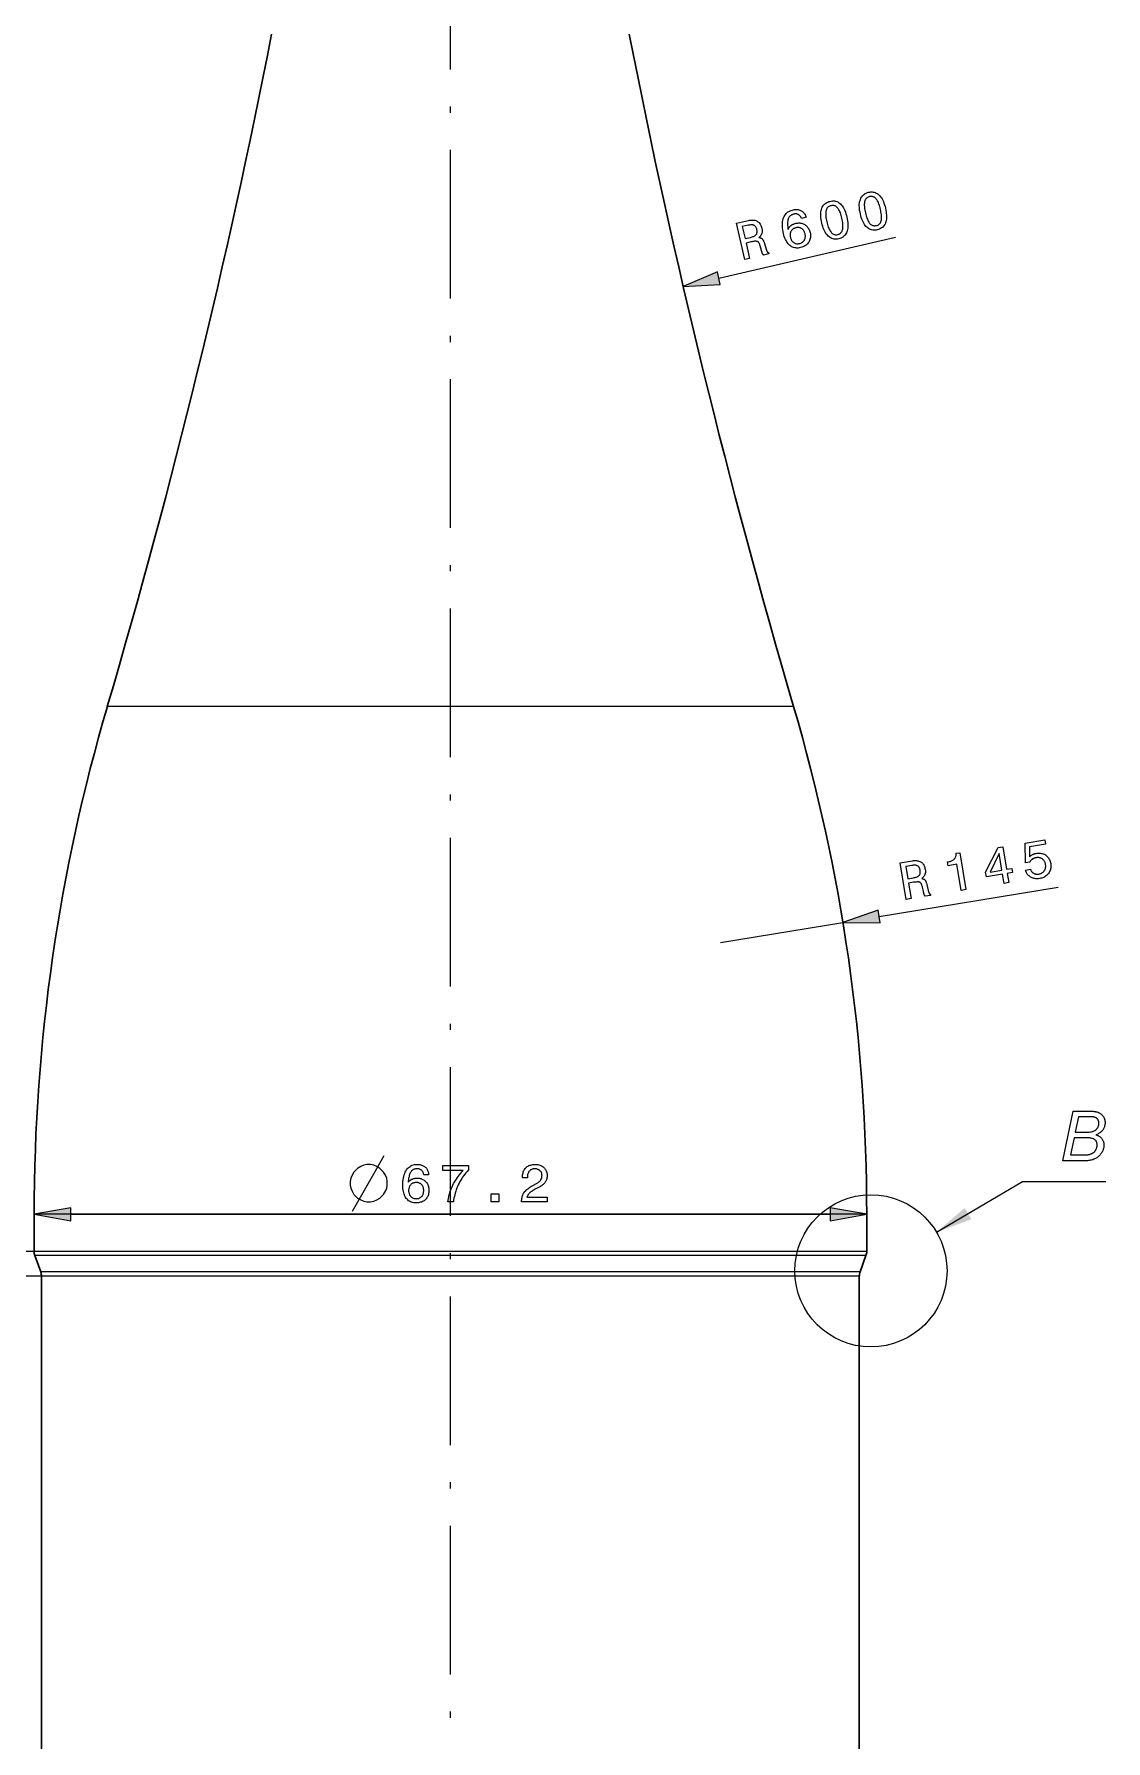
# Model space of a CAD drawing. Extents: x 0 to 297, y 0 to 420.
# Drawn here: x 67.8 to 154.3, y 210 to 347.7 of the extents above; entities that cross this region are included whole.
import ezdxf

# ---------------------------------------------------------------- set-up
doc = ezdxf.new("R2010")
doc.units = 0
doc.linetypes.add('DASHDOT', pattern=[18.5, 12, -3, 0.5, -3])

msp = doc.modelspace()

# ---------------------------------------------------------------- linework, layer by layer
at = {"color": 7, "linetype": 'DASHDOT', "lineweight": 13}
msp.add_line((101.37, 122.86), (101.37, 371.42), dxfattribs=at)
at = {"color": 7, "lineweight": 13, "ltscale": 0.366083}
for p, q in [((123.03, 328.01), (137.3, 331.32)), ((135.97, 276.51), (150.42, 278.89))]:
    msp.add_line(p, q, dxfattribs=at)
at = {"color": 7, "lineweight": 13}
for p, q in [((125.68, 293.45), (73.68, 293.45)), ((130.86, 252.49), (67.77, 252.49)), ((70.73, 252.49), (132.02, 252.49)), ((67.77, 249.49), (36.43, 249.49)), ((67.77, 249.49), (43.51, 249.49)), ((130.86, 249.49), (67.77, 249.49)), ((130.81, 249.15), (67.84, 249.15)), ((68.37, 247.49), (36.43, 247.49)), ((130.39, 247.83), (68.31, 247.83)), ((130.34, 247.49), (68.37, 247.49))]:
    msp.add_line(p, q, dxfattribs=at)
at = {"color": 7, "lineweight": 13, "ltscale": 0.084753}
msp.add_line((129.07, 293.45), (125.68, 293.45), dxfattribs=at)
at = {"color": 7, "lineweight": 13, "ltscale": 0.25}
msp.add_line((123.18, 274.41), (133.05, 276.03), dxfattribs=at)
at = {"color": 7, "lineweight": 30, "ltscale": 0.075}
for p, q in [((67.77, 249.49), (67.77, 252.49)), ((134.97, 249.49), (134.97, 252.49))]:
    msp.add_line(p, q, dxfattribs=at)
at = {"color": 7, "lineweight": 13, "ltscale": 0.102831}
for p, q in [((134.97, 252.49), (130.86, 252.49)), ((134.97, 249.49), (130.86, 249.49))]:
    msp.add_line(p, q, dxfattribs=at)
at = {"color": 7, "lineweight": 30, "ltscale": 0.035}
for p, q in [((68.31, 247.83), (67.84, 249.15)), ((134.44, 247.83), (134.91, 249.15))]:
    msp.add_line(p, q, dxfattribs=at)
at = {"color": 7, "lineweight": 13, "ltscale": 0.102646}
msp.add_line((134.91, 249.15), (130.81, 249.15), dxfattribs=at)
at = {"color": 7, "lineweight": 13, "ltscale": 0.418971}
msp.add_line((68.37, 247.49), (51.62, 247.49), dxfattribs=at)
at = {"color": 7, "lineweight": 30}
for p, q in [((68.37, 144.99), (68.37, 247.49)), ((134.37, 144.99), (134.37, 247.49))]:
    msp.add_line(p, q, dxfattribs=at)
at = {"color": 7, "lineweight": 13, "ltscale": 0.100994}
msp.add_line((134.37, 247.49), (130.34, 247.49), dxfattribs=at)
at = {"color": 7, "lineweight": 13, "ltscale": 0.10118}
msp.add_line((134.44, 247.83), (130.39, 247.83), dxfattribs=at)
at = {"color": 7, "lineweight": 13}
for points in [[(134.46, 333.19), (134.43, 333.33), (134.4, 333.47), (134.39, 333.6), (134.38, 333.73), (134.37, 333.85), (134.37, 333.97), (134.38, 334.08), (134.4, 334.18), (134.43, 334.28), (134.46, 334.37), (134.49, 334.46), (134.54, 334.54), (134.59, 334.61), (134.64, 334.68), (134.71, 334.74), (134.78, 334.79), (134.85, 334.84), (134.93, 334.88), (135.02, 334.91), (135.12, 334.94), (135.22, 334.96), (135.31, 334.97), (135.4, 334.97), (135.49, 334.96), (135.58, 334.94), (135.66, 334.92), (135.74, 334.88), (135.82, 334.84), (135.89, 334.79), (135.96, 334.73), (136.03, 334.66), (136.09, 334.58), (136.15, 334.5), (136.21, 334.4), (136.27, 334.3), (136.32, 334.19), (136.36, 334.07), (136.41, 333.94), (136.45, 333.8), (136.48, 333.66), (136.51, 333.51), (136.54, 333.37), (136.55, 333.24), (136.57, 333.11), (136.57, 332.99), (136.57, 332.87), (136.56, 332.76), (136.54, 332.66), (136.52, 332.56), (136.49, 332.47), (136.45, 332.38), (136.41, 332.31), (136.36, 332.23), (136.3, 332.17), (136.24, 332.11), (136.17, 332.06), (136.09, 332.01), (136.01, 331.97), (135.92, 331.94), (135.82, 331.91), (135.72, 331.89), (135.63, 331.88), (135.54, 331.88), (135.45, 331.89), (135.36, 331.91), (135.28, 331.93), (135.2, 331.97), (135.12, 332.01), (135.05, 332.06), (134.98, 332.12), (134.91, 332.19), (134.85, 332.27), (134.79, 332.35), (134.73, 332.45), (134.67, 332.55), (134.62, 332.66), (134.58, 332.78), (134.53, 332.91), (134.49, 333.04)], [(130.09, 332.92), (129.7, 332.83), (129.68, 332.87), (129.67, 332.91), (129.65, 332.95), (129.63, 332.98), (129.6, 333.02), (129.58, 333.05), (129.55, 333.07), (129.52, 333.1), (129.49, 333.12), (129.46, 333.14), (129.43, 333.15), (129.39, 333.17), (129.36, 333.18), (129.32, 333.19), (129.28, 333.19), (129.24, 333.19), (129.2, 333.19), (129.15, 333.19), (129.11, 333.18), (129.06, 333.17), (129, 333.15), (128.94, 333.13), (128.89, 333.11), (128.84, 333.08), (128.79, 333.04), (128.75, 333), (128.72, 332.96), (128.68, 332.91), (128.66, 332.85), (128.63, 332.8), (128.61, 332.73), (128.6, 332.66), (128.59, 332.59), (128.58, 332.52), (128.57, 332.43), (128.57, 332.35), (128.58, 332.26), (128.59, 332.16), (128.6, 332.06), (128.62, 331.95), (128.64, 331.99), (128.66, 332.02), (128.68, 332.06), (128.7, 332.09), (128.72, 332.12), (128.75, 332.15), (128.77, 332.18), (128.8, 332.21), (128.83, 332.24), (128.86, 332.26), (128.9, 332.29), (128.93, 332.31), (128.96, 332.33), (129, 332.35), (129.04, 332.37), (129.08, 332.38), (129.12, 332.4), (129.16, 332.41), (129.2, 332.43), (129.24, 332.44), (129.32, 332.45), (129.4, 332.46), (129.48, 332.47), (129.56, 332.47), (129.63, 332.46), (129.71, 332.44), (129.78, 332.42), (129.84, 332.4), (129.91, 332.37), (129.98, 332.33), (130.04, 332.28), (130.1, 332.24), (130.15, 332.18), (130.2, 332.13), (130.24, 332.06), (130.28, 332), (130.32, 331.93), (130.35, 331.85), (130.38, 331.77), (130.4, 331.69), (130.42, 331.6), (130.43, 331.52), (130.43, 331.43), (130.43, 331.35), (130.42, 331.28), (130.41, 331.2), (130.39, 331.13), (130.36, 331.05), (130.33, 330.98), (130.29, 330.91), (130.24, 330.85), (130.19, 330.79), (130.14, 330.73), (130.08, 330.68), (130.02, 330.64), (129.95, 330.6), (129.88, 330.56), (129.8, 330.53), (129.72, 330.5), (129.63, 330.48), (129.53, 330.46), (129.43, 330.44), (129.34, 330.44), (129.25, 330.45), (129.16, 330.46), (129.07, 330.48), (128.99, 330.51), (128.91, 330.55), (128.84, 330.59), (128.76, 330.65), (128.7, 330.71), (128.63, 330.78), (128.57, 330.86), (128.51, 330.94), (128.46, 331.04), (128.41, 331.14), (128.37, 331.24), (128.32, 331.36), (128.29, 331.48), (128.25, 331.61), (128.22, 331.76), (128.2, 331.91), (128.18, 332.06), (128.17, 332.19), (128.16, 332.32), (128.17, 332.45), (128.18, 332.57), (128.2, 332.68), (128.23, 332.79), (128.26, 332.89), (128.3, 332.99), (128.35, 333.08), (128.41, 333.16), (128.47, 333.23), (128.54, 333.3), (128.61, 333.35), (128.69, 333.4), (128.78, 333.45), (128.88, 333.48), (128.98, 333.51), (129.06, 333.53), (129.14, 333.54), (129.22, 333.55), (129.29, 333.55), (129.36, 333.55), (129.43, 333.54), (129.5, 333.52), (129.56, 333.5), (129.62, 333.48), (129.68, 333.45), (129.74, 333.42), (129.79, 333.38), (129.84, 333.34), (129.89, 333.29), (129.93, 333.24), (129.97, 333.19), (130, 333.12), (130.03, 333.06), (130.06, 332.99)], [(131.34, 332.46), (131.31, 332.61), (131.29, 332.75), (131.27, 332.88), (131.26, 333.01), (131.26, 333.13), (131.26, 333.25), (131.27, 333.36), (131.29, 333.46), (131.31, 333.56), (131.34, 333.65), (131.38, 333.74), (131.42, 333.82), (131.47, 333.89), (131.53, 333.96), (131.59, 334.02), (131.66, 334.07), (131.74, 334.12), (131.82, 334.15), (131.91, 334.19), (132, 334.21), (132.1, 334.23), (132.2, 334.24), (132.29, 334.24), (132.38, 334.24), (132.46, 334.22), (132.55, 334.19), (132.63, 334.16), (132.7, 334.12), (132.78, 334.07), (132.85, 334.01), (132.92, 333.94), (132.98, 333.86), (133.04, 333.77), (133.1, 333.68), (133.15, 333.57), (133.2, 333.46), (133.25, 333.34), (133.29, 333.21), (133.33, 333.08), (133.37, 332.93), (133.4, 332.79), (133.42, 332.65), (133.44, 332.51), (133.45, 332.39), (133.45, 332.26), (133.45, 332.15), (133.44, 332.04), (133.43, 331.93), (133.4, 331.84), (133.37, 331.75), (133.34, 331.66), (133.29, 331.58), (133.24, 331.51), (133.19, 331.45), (133.12, 331.39), (133.05, 331.33), (132.98, 331.29), (132.89, 331.25), (132.8, 331.22), (132.71, 331.19), (132.61, 331.17), (132.51, 331.16), (132.42, 331.16), (132.33, 331.17), (132.25, 331.18), (132.16, 331.21), (132.09, 331.24), (132.01, 331.29), (131.93, 331.34), (131.86, 331.4), (131.8, 331.47), (131.73, 331.54), (131.67, 331.63), (131.61, 331.72), (131.56, 331.83), (131.51, 331.94), (131.46, 332.06), (131.42, 332.18), (131.38, 332.32)], [(131.75, 332.56), (131.77, 332.44), (131.8, 332.33), (131.84, 332.23), (131.87, 332.13), (131.9, 332.04), (131.94, 331.96), (131.98, 331.89), (132.02, 331.82), (132.06, 331.76), (132.1, 331.71), (132.14, 331.66), (132.19, 331.62), (132.24, 331.59), (132.29, 331.56), (132.34, 331.54), (132.39, 331.53), (132.45, 331.52), (132.5, 331.52), (132.56, 331.52), (132.63, 331.53), (132.69, 331.55), (132.74, 331.57), (132.79, 331.6), (132.84, 331.63), (132.88, 331.67), (132.92, 331.71), (132.95, 331.75), (132.98, 331.8), (133, 331.86), (133.02, 331.92), (133.04, 331.98), (133.05, 332.05), (133.05, 332.13), (133.05, 332.21), (133.05, 332.3), (133.04, 332.4), (133.03, 332.5), (133.01, 332.61), (132.99, 332.72), (132.96, 332.84), (132.93, 332.96), (132.9, 333.07), (132.87, 333.17), (132.84, 333.27), (132.8, 333.36), (132.77, 333.44), (132.73, 333.52), (132.69, 333.58), (132.65, 333.64), (132.61, 333.69), (132.57, 333.74), (132.52, 333.78), (132.48, 333.81), (132.43, 333.84), (132.37, 333.86), (132.32, 333.87), (132.27, 333.88), (132.21, 333.88), (132.15, 333.88), (132.09, 333.86), (132.02, 333.85), (131.97, 333.83), (131.92, 333.8), (131.87, 333.77), (131.83, 333.73), (131.79, 333.69), (131.76, 333.64), (131.73, 333.59), (131.71, 333.54), (131.69, 333.48), (131.67, 333.41), (131.66, 333.34), (131.66, 333.26), (131.66, 333.18), (131.66, 333.09), (131.67, 332.99), (131.68, 332.89), (131.7, 332.79), (131.72, 332.68)], [(134.86, 333.28), (134.89, 333.16), (134.92, 333.05), (134.95, 332.95), (134.98, 332.85), (135.02, 332.77), (135.06, 332.68), (135.09, 332.61), (135.13, 332.54), (135.17, 332.48), (135.21, 332.43), (135.26, 332.38), (135.3, 332.34), (135.35, 332.31), (135.4, 332.28), (135.45, 332.26), (135.51, 332.25), (135.56, 332.24), (135.62, 332.24), (135.68, 332.25), (135.74, 332.26), (135.8, 332.27), (135.86, 332.3), (135.91, 332.32), (135.96, 332.35), (136, 332.39), (136.04, 332.43), (136.07, 332.48), (136.1, 332.53), (136.12, 332.58), (136.14, 332.64), (136.15, 332.71), (136.16, 332.78), (136.17, 332.85), (136.17, 332.94), (136.16, 333.03), (136.15, 333.12), (136.14, 333.22), (136.12, 333.33), (136.1, 333.44), (136.08, 333.56), (136.05, 333.68), (136.02, 333.79), (135.99, 333.9), (135.95, 333.99), (135.92, 334.08), (135.88, 334.16), (135.85, 334.24), (135.81, 334.31), (135.77, 334.37), (135.73, 334.42), (135.68, 334.46), (135.64, 334.5), (135.59, 334.54), (135.54, 334.56), (135.49, 334.58), (135.44, 334.6), (135.38, 334.6), (135.32, 334.6), (135.26, 334.6), (135.2, 334.59), (135.14, 334.57), (135.08, 334.55), (135.03, 334.52), (134.99, 334.49), (134.94, 334.45), (134.91, 334.41), (134.87, 334.37), (134.85, 334.32), (134.82, 334.26), (134.8, 334.2), (134.79, 334.13), (134.78, 334.06), (134.77, 333.99), (134.77, 333.9), (134.78, 333.81), (134.78, 333.72), (134.8, 333.62), (134.81, 333.51), (134.84, 333.4)], [(125.13, 329.52), (124.45, 332.44), (125.43, 332.66), (125.51, 332.68), (125.59, 332.69), (125.67, 332.7), (125.75, 332.7), (125.82, 332.7), (125.89, 332.69), (125.95, 332.68), (126.02, 332.66), (126.08, 332.63), (126.13, 332.6), (126.19, 332.57), (126.24, 332.53), (126.28, 332.49), (126.32, 332.44), (126.36, 332.38), (126.4, 332.32), (126.43, 332.26), (126.46, 332.19), (126.48, 332.12), (126.5, 332.04), (126.51, 331.99), (126.52, 331.94), (126.53, 331.9), (126.53, 331.85), (126.53, 331.81), (126.53, 331.77), (126.52, 331.73), (126.52, 331.69), (126.51, 331.65), (126.5, 331.61), (126.49, 331.57), (126.47, 331.53), (126.45, 331.5), (126.43, 331.47), (126.41, 331.43), (126.39, 331.4), (126.36, 331.37), (126.33, 331.34), (126.3, 331.31), (126.27, 331.29), (126.3, 331.28), (126.34, 331.28), (126.37, 331.27), (126.4, 331.26), (126.42, 331.25), (126.45, 331.24), (126.47, 331.23), (126.5, 331.22), (126.52, 331.2), (126.54, 331.18), (126.56, 331.16), (126.57, 331.14), (126.59, 331.11), (126.61, 331.08), (126.63, 331.05), (126.65, 331.01), (126.66, 330.97), (126.68, 330.92), (126.7, 330.88), (126.71, 330.82), (126.85, 330.36), (126.86, 330.33), (126.87, 330.3), (126.88, 330.27), (126.89, 330.25), (126.9, 330.23), (126.91, 330.21), (126.92, 330.19), (126.93, 330.17), (126.94, 330.15), (126.95, 330.14), (126.95, 330.13), (126.96, 330.12), (126.97, 330.1), (126.99, 330.09), (127, 330.09), (127.01, 330.08), (127.02, 330.07), (127.03, 330.06), (127.05, 330.06), (127.06, 330.05), (127.08, 329.97), (126.64, 329.87), (126.63, 329.88), (126.62, 329.89), (126.61, 329.9), (126.61, 329.91), (126.6, 329.92), (126.59, 329.94), (126.58, 329.95), (126.57, 329.97), (126.57, 329.98), (126.56, 330), (126.55, 330.02), (126.54, 330.04), (126.53, 330.06), (126.52, 330.08), (126.52, 330.11), (126.51, 330.13), (126.5, 330.16), (126.49, 330.19), (126.48, 330.22), (126.47, 330.25), (126.36, 330.62), (126.34, 330.68), (126.33, 330.73), (126.31, 330.77), (126.29, 330.81), (126.27, 330.85), (126.25, 330.88), (126.23, 330.91), (126.2, 330.93), (126.18, 330.95), (126.16, 330.97), (126.13, 330.98), (126.1, 330.98), (126.06, 330.99), (126.02, 330.99), (125.97, 330.99), (125.91, 330.99), (125.85, 330.98), (125.78, 330.97), (125.71, 330.95), (125.63, 330.93), (125.23, 330.84), (125.52, 329.61)], [(125.4, 332.28), (124.92, 332.17), (125.15, 331.2), (125.6, 331.3), (125.67, 331.32), (125.73, 331.34), (125.78, 331.36), (125.84, 331.38), (125.88, 331.4), (125.93, 331.42), (125.97, 331.45), (126, 331.47), (126.03, 331.5), (126.05, 331.53), (126.07, 331.56), (126.09, 331.59), (126.1, 331.63), (126.11, 331.66), (126.12, 331.7), (126.12, 331.74), (126.12, 331.79), (126.12, 331.83), (126.11, 331.88), (126.1, 331.94), (126.09, 331.98), (126.07, 332.03), (126.06, 332.07), (126.04, 332.11), (126.02, 332.15), (125.99, 332.18), (125.97, 332.21), (125.94, 332.24), (125.91, 332.26), (125.88, 332.27), (125.85, 332.29), (125.81, 332.3), (125.77, 332.31), (125.73, 332.31), (125.68, 332.32), (125.63, 332.32), (125.58, 332.31), (125.52, 332.3), (125.46, 332.29)], [(129.99, 331.59), (129.98, 331.64), (129.96, 331.7), (129.94, 331.74), (129.92, 331.79), (129.89, 331.83), (129.87, 331.88), (129.84, 331.91), (129.8, 331.95), (129.77, 331.98), (129.73, 332.01), (129.69, 332.03), (129.65, 332.05), (129.6, 332.07), (129.56, 332.08), (129.52, 332.09), (129.47, 332.1), (129.42, 332.1), (129.37, 332.1), (129.33, 332.09), (129.27, 332.08), (129.22, 332.07), (129.17, 332.05), (129.12, 332.03), (129.07, 332.01), (129.03, 331.98), (128.99, 331.95), (128.95, 331.92), (128.92, 331.88), (128.89, 331.85), (128.86, 331.81), (128.84, 331.77), (128.82, 331.72), (128.81, 331.68), (128.79, 331.63), (128.79, 331.58), (128.78, 331.53), (128.78, 331.48), (128.79, 331.42), (128.79, 331.37), (128.81, 331.31), (128.82, 331.25), (128.84, 331.2), (128.86, 331.15), (128.88, 331.1), (128.91, 331.05), (128.94, 331.01), (128.97, 330.97), (129, 330.94), (129.04, 330.91), (129.08, 330.88), (129.12, 330.85), (129.16, 330.83), (129.2, 330.82), (129.25, 330.8), (129.3, 330.79), (129.34, 330.79), (129.39, 330.79), (129.45, 330.79), (129.5, 330.8), (129.55, 330.81), (129.6, 330.82), (129.65, 330.84), (129.7, 330.86), (129.74, 330.88), (129.78, 330.91), (129.82, 330.94), (129.85, 330.97), (129.88, 331), (129.91, 331.04), (129.94, 331.08), (129.96, 331.13), (129.98, 331.17), (129.99, 331.22), (130, 331.27), (130.01, 331.32), (130.02, 331.37), (130.02, 331.42), (130.01, 331.48), (130, 331.53)], [(122.92, 328.51), (120.16, 327.34), (123.15, 327.5)], [(147.79, 280.26), (148.18, 280.33), (148.2, 280.28), (148.21, 280.24), (148.23, 280.2), (148.26, 280.17), (148.28, 280.13), (148.31, 280.1), (148.33, 280.07), (148.36, 280.05), (148.4, 280.02), (148.43, 280), (148.47, 279.98), (148.51, 279.96), (148.55, 279.95), (148.59, 279.94), (148.63, 279.93), (148.67, 279.93), (148.71, 279.92), (148.76, 279.92), (148.81, 279.93), (148.85, 279.93), (148.91, 279.95), (148.97, 279.96), (149.02, 279.98), (149.07, 280), (149.11, 280.02), (149.16, 280.05), (149.2, 280.08), (149.24, 280.12), (149.27, 280.15), (149.3, 280.19), (149.33, 280.24), (149.36, 280.28), (149.38, 280.33), (149.39, 280.38), (149.4, 280.43), (149.41, 280.48), (149.42, 280.53), (149.42, 280.59), (149.41, 280.64), (149.41, 280.7), (149.39, 280.76), (149.38, 280.82), (149.36, 280.87), (149.34, 280.92), (149.32, 280.96), (149.29, 281.01), (149.26, 281.05), (149.22, 281.09), (149.19, 281.12), (149.15, 281.15), (149.1, 281.18), (149.06, 281.2), (149.01, 281.22), (148.97, 281.24), (148.92, 281.25), (148.86, 281.26), (148.81, 281.26), (148.75, 281.26), (148.7, 281.26), (148.64, 281.25), (148.6, 281.25), (148.57, 281.24), (148.54, 281.23), (148.51, 281.22), (148.48, 281.21), (148.45, 281.19), (148.42, 281.18), (148.39, 281.17), (148.36, 281.15), (148.33, 281.13), (148.31, 281.11), (148.28, 281.09), (148.26, 281.07), (148.24, 281.05), (148.21, 281.02), (148.19, 281), (148.17, 280.97), (148.15, 280.94), (148.14, 280.92), (148.12, 280.89), (147.78, 280.83), (147.75, 282.44), (149.34, 282.7), (149.39, 282.35), (148.1, 282.13), (148.11, 281.32), (148.13, 281.34), (148.15, 281.36), (148.17, 281.38), (148.19, 281.4), (148.21, 281.42), (148.23, 281.44), (148.26, 281.46), (148.28, 281.47), (148.31, 281.49), (148.34, 281.5), (148.36, 281.52), (148.39, 281.53), (148.42, 281.54), (148.45, 281.55), (148.48, 281.56), (148.51, 281.57), (148.54, 281.58), (148.58, 281.59), (148.61, 281.6), (148.64, 281.6), (148.73, 281.62), (148.82, 281.62), (148.9, 281.62), (148.99, 281.62), (149.07, 281.6), (149.14, 281.59), (149.22, 281.56), (149.29, 281.53), (149.36, 281.5), (149.42, 281.45), (149.48, 281.41), (149.54, 281.35), (149.59, 281.3), (149.64, 281.24), (149.68, 281.17), (149.72, 281.11), (149.75, 281.03), (149.78, 280.96), (149.8, 280.88), (149.82, 280.79), (149.83, 280.7), (149.83, 280.61), (149.83, 280.52), (149.83, 280.44), (149.81, 280.36), (149.79, 280.28), (149.76, 280.2), (149.73, 280.13), (149.69, 280.05), (149.65, 279.99), (149.59, 279.92), (149.54, 279.86), (149.48, 279.81), (149.41, 279.76), (149.34, 279.71), (149.27, 279.67), (149.19, 279.64), (149.11, 279.61), (149.02, 279.59), (148.93, 279.57), (148.84, 279.56), (148.76, 279.55), (148.69, 279.55), (148.61, 279.56), (148.53, 279.57), (148.46, 279.58), (148.39, 279.6), (148.32, 279.63), (148.26, 279.66), (148.19, 279.69), (148.13, 279.73), (148.08, 279.78), (148.03, 279.82), (147.98, 279.88), (147.93, 279.93), (147.9, 279.99), (147.86, 280.05), (147.83, 280.12), (147.81, 280.19)], [(138.16, 277.89), (137.67, 280.84), (138.66, 281), (138.74, 281.02), (138.82, 281.02), (138.9, 281.03), (138.98, 281.02), (139.05, 281.01), (139.12, 281), (139.18, 280.98), (139.25, 280.96), (139.3, 280.93), (139.36, 280.9), (139.41, 280.86), (139.46, 280.82), (139.5, 280.77), (139.54, 280.72), (139.57, 280.66), (139.6, 280.6), (139.63, 280.54), (139.65, 280.46), (139.67, 280.39), (139.69, 280.31), (139.7, 280.26), (139.7, 280.21), (139.7, 280.17), (139.7, 280.12), (139.7, 280.08), (139.7, 280.04), (139.69, 280), (139.68, 279.96), (139.67, 279.92), (139.66, 279.88), (139.64, 279.84), (139.63, 279.81), (139.61, 279.78), (139.58, 279.74), (139.56, 279.71), (139.53, 279.68), (139.51, 279.65), (139.48, 279.63), (139.44, 279.6), (139.41, 279.57), (139.44, 279.57), (139.47, 279.56), (139.5, 279.55), (139.53, 279.54), (139.56, 279.53), (139.58, 279.52), (139.61, 279.51), (139.63, 279.49), (139.65, 279.47), (139.67, 279.45), (139.69, 279.43), (139.7, 279.41), (139.72, 279.38), (139.74, 279.35), (139.75, 279.31), (139.77, 279.27), (139.78, 279.23), (139.79, 279.19), (139.81, 279.14), (139.82, 279.09), (139.93, 278.61), (139.94, 278.58), (139.95, 278.55), (139.95, 278.52), (139.96, 278.5), (139.97, 278.48), (139.98, 278.46), (139.98, 278.44), (139.99, 278.42), (140, 278.4), (140.01, 278.39), (140.02, 278.37), (140.03, 278.36), (140.04, 278.35), (140.05, 278.34), (140.06, 278.33), (140.07, 278.32), (140.08, 278.31), (140.09, 278.3), (140.1, 278.3), (140.12, 278.29), (140.13, 278.21), (139.68, 278.14), (139.68, 278.15), (139.67, 278.16), (139.66, 278.17), (139.65, 278.18), (139.65, 278.19), (139.64, 278.21), (139.63, 278.22), (139.63, 278.24), (139.62, 278.26), (139.61, 278.27), (139.61, 278.29), (139.6, 278.31), (139.59, 278.33), (139.58, 278.36), (139.58, 278.38), (139.57, 278.41), (139.56, 278.44), (139.56, 278.46), (139.55, 278.49), (139.54, 278.53), (139.46, 278.91), (139.44, 278.96), (139.43, 279.01), (139.41, 279.06), (139.4, 279.1), (139.38, 279.14), (139.36, 279.17), (139.34, 279.2), (139.32, 279.23), (139.3, 279.25), (139.28, 279.26), (139.25, 279.28), (139.22, 279.29), (139.18, 279.29), (139.14, 279.3), (139.09, 279.3), (139.03, 279.3), (138.97, 279.29), (138.9, 279.29), (138.83, 279.28), (138.75, 279.27), (138.34, 279.2), (138.55, 277.95)], [(142.58, 278.61), (142.23, 280.72), (141.54, 280.61), (141.49, 280.91), (141.57, 280.92), (141.64, 280.94), (141.7, 280.96), (141.76, 280.98), (141.82, 281), (141.87, 281.02), (141.92, 281.05), (141.96, 281.08), (142, 281.11), (142.04, 281.14), (142.07, 281.18), (142.09, 281.21), (142.12, 281.25), (142.14, 281.29), (142.16, 281.34), (142.17, 281.39), (142.18, 281.44), (142.19, 281.49), (142.19, 281.55), (142.19, 281.61), (142.48, 281.66), (142.97, 278.68)], [(146.05, 279.18), (145.93, 279.92), (144.63, 279.7), (144.56, 280.08), (145.57, 282.08), (145.95, 282.14), (146.25, 280.32), (146.67, 280.39), (146.73, 280.05), (146.31, 279.98), (146.43, 279.25)], [(144.93, 280.1), (145.87, 280.26), (145.65, 281.58)], [(138.61, 280.62), (138.12, 280.54), (138.29, 279.56), (138.74, 279.64), (138.81, 279.65), (138.87, 279.66), (138.93, 279.68), (138.98, 279.69), (139.03, 279.71), (139.08, 279.73), (139.12, 279.76), (139.15, 279.78), (139.18, 279.8), (139.21, 279.83), (139.23, 279.86), (139.25, 279.89), (139.26, 279.92), (139.28, 279.96), (139.28, 280), (139.29, 280.04), (139.29, 280.09), (139.29, 280.13), (139.29, 280.18), (139.28, 280.23), (139.27, 280.28), (139.26, 280.33), (139.25, 280.38), (139.23, 280.42), (139.21, 280.45), (139.19, 280.49), (139.17, 280.52), (139.14, 280.54), (139.11, 280.57), (139.08, 280.59), (139.05, 280.6), (139.02, 280.62), (138.98, 280.63), (138.93, 280.64), (138.89, 280.64), (138.84, 280.64), (138.79, 280.64), (138.73, 280.64), (138.67, 280.63)], [(135.88, 277.03), (133.05, 276.03), (136.05, 276)], [(150.79, 256.81), (151.62, 260.81), (152.86, 260.81), (152.93, 260.81), (152.99, 260.81), (153.05, 260.81), (153.11, 260.81), (153.16, 260.81), (153.21, 260.8), (153.25, 260.8), (153.29, 260.79), (153.33, 260.79), (153.36, 260.79), (153.42, 260.78), (153.47, 260.76), (153.52, 260.75), (153.57, 260.74), (153.61, 260.72), (153.66, 260.7), (153.7, 260.69), (153.74, 260.67), (153.78, 260.65), (153.82, 260.62), (153.85, 260.6), (153.89, 260.57), (153.92, 260.55), (153.95, 260.52), (153.98, 260.49), (154.01, 260.45), (154.03, 260.42), (154.06, 260.38), (154.08, 260.35), (154.1, 260.31), (154.12, 260.27), (154.14, 260.22), (154.15, 260.18), (154.17, 260.14), (154.18, 260.1), (154.19, 260.05), (154.19, 260), (154.2, 259.96), (154.2, 259.91), (154.2, 259.86), (154.2, 259.8), (154.19, 259.73), (154.19, 259.67), (154.17, 259.61), (154.16, 259.55), (154.14, 259.5), (154.11, 259.44), (154.09, 259.39), (154.06, 259.33), (154.02, 259.28), (153.98, 259.23), (153.94, 259.19), (153.89, 259.14), (153.84, 259.1), (153.79, 259.06), (153.73, 259.02), (153.67, 258.99), (153.61, 258.96), (153.54, 258.93), (153.47, 258.9), (153.53, 258.88), (153.59, 258.85), (153.65, 258.83), (153.7, 258.8), (153.75, 258.77), (153.8, 258.73), (153.84, 258.7), (153.88, 258.66), (153.92, 258.62), (153.95, 258.58), (153.98, 258.54), (154.01, 258.49), (154.03, 258.44), (154.05, 258.4), (154.07, 258.35), (154.09, 258.3), (154.1, 258.24), (154.11, 258.19), (154.11, 258.13), (154.11, 258.08), (154.11, 258.01), (154.1, 257.95), (154.1, 257.88), (154.08, 257.82), (154.06, 257.75), (154.04, 257.69), (154.02, 257.63), (153.99, 257.57), (153.96, 257.51), (153.92, 257.45), (153.88, 257.39), (153.84, 257.33), (153.8, 257.28), (153.75, 257.23), (153.7, 257.18), (153.65, 257.13), (153.6, 257.09), (153.54, 257.05), (153.48, 257.01), (153.42, 256.98), (153.36, 256.95), (153.29, 256.92), (153.23, 256.89), (153.16, 256.87), (153.09, 256.85), (153.02, 256.84), (152.95, 256.83), (152.87, 256.82), (152.8, 256.81), (152.72, 256.81)], [(151.8, 259.1), (152.61, 259.1), (152.72, 259.11), (152.83, 259.11), (152.93, 259.12), (153.02, 259.13), (153.11, 259.15), (153.19, 259.17), (153.27, 259.2), (153.33, 259.22), (153.39, 259.25), (153.45, 259.29), (153.5, 259.33), (153.54, 259.37), (153.58, 259.42), (153.61, 259.47), (153.64, 259.52), (153.66, 259.57), (153.68, 259.63), (153.69, 259.69), (153.7, 259.76), (153.7, 259.83), (153.7, 259.86), (153.7, 259.9), (153.7, 259.93), (153.69, 259.96), (153.68, 259.99), (153.67, 260.02), (153.66, 260.04), (153.65, 260.07), (153.64, 260.1), (153.62, 260.12), (153.61, 260.15), (153.59, 260.17), (153.57, 260.19), (153.55, 260.21), (153.53, 260.23), (153.51, 260.25), (153.49, 260.26), (153.46, 260.28), (153.44, 260.29), (153.41, 260.3), (153.38, 260.31), (153.35, 260.32), (153.31, 260.33), (153.27, 260.34), (153.22, 260.34), (153.17, 260.35), (153.11, 260.35), (153.05, 260.35), (152.99, 260.36), (152.91, 260.36), (152.06, 260.36)], [(151.42, 257.27), (152.33, 257.27), (152.4, 257.27), (152.46, 257.27), (152.52, 257.27), (152.58, 257.27), (152.63, 257.27), (152.68, 257.27), (152.72, 257.28), (152.76, 257.28), (152.79, 257.29), (152.82, 257.29), (152.87, 257.3), (152.91, 257.31), (152.96, 257.32), (153, 257.33), (153.05, 257.35), (153.09, 257.36), (153.12, 257.38), (153.16, 257.4), (153.2, 257.42), (153.23, 257.44), (153.26, 257.46), (153.29, 257.48), (153.32, 257.51), (153.34, 257.53), (153.37, 257.56), (153.39, 257.59), (153.42, 257.62), (153.44, 257.65), (153.46, 257.68), (153.48, 257.72), (153.49, 257.75), (153.51, 257.78), (153.52, 257.82), (153.53, 257.86), (153.54, 257.89), (153.55, 257.93), (153.56, 257.96), (153.56, 258), (153.57, 258.04), (153.57, 258.08), (153.56, 258.13), (153.56, 258.18), (153.55, 258.23), (153.54, 258.28), (153.52, 258.32), (153.5, 258.36), (153.48, 258.4), (153.45, 258.44), (153.42, 258.47), (153.39, 258.5), (153.35, 258.53), (153.31, 258.56), (153.26, 258.58), (153.2, 258.6), (153.13, 258.61), (153.06, 258.63), (152.99, 258.64), (152.91, 258.64), (152.82, 258.65), (152.72, 258.65), (151.71, 258.65)], [(94.93, 256.49), (94.63, 256.49), (94.38, 256.44), (94.13, 256.34), (93.88, 256.19), (93.58, 255.89), (93.43, 255.64), (93.33, 255.39), (93.28, 255.14), (93.28, 254.84), (93.33, 254.59), (93.43, 254.34), (93.58, 254.09), (93.88, 253.79), (94.13, 253.64), (94.38, 253.54), (94.63, 253.49), (94.93, 253.49), (95.18, 253.54), (95.43, 253.64), (95.68, 253.79), (95.98, 254.09), (96.13, 254.34), (96.23, 254.59), (96.28, 254.84), (96.28, 255.14), (96.23, 255.39), (96.13, 255.64), (95.98, 255.89), (95.68, 256.19), (95.43, 256.34), (95.18, 256.44)], [(99.61, 255.68), (99.22, 255.68), (99.21, 255.72), (99.2, 255.77), (99.19, 255.81), (99.18, 255.85), (99.16, 255.88), (99.15, 255.92), (99.13, 255.95), (99.1, 255.98), (99.08, 256.01), (99.05, 256.04), (99.02, 256.06), (98.99, 256.08), (98.96, 256.1), (98.93, 256.11), (98.89, 256.13), (98.85, 256.14), (98.81, 256.15), (98.76, 256.15), (98.72, 256.16), (98.67, 256.16), (98.61, 256.16), (98.55, 256.15), (98.49, 256.13), (98.43, 256.12), (98.38, 256.09), (98.33, 256.06), (98.29, 256.03), (98.24, 255.99), (98.2, 255.94), (98.17, 255.89), (98.13, 255.83), (98.1, 255.77), (98.08, 255.7), (98.05, 255.63), (98.03, 255.55), (98.01, 255.46), (97.99, 255.37), (97.98, 255.28), (97.97, 255.18), (97.96, 255.07), (97.99, 255.1), (98.02, 255.13), (98.04, 255.16), (98.07, 255.19), (98.1, 255.21), (98.14, 255.24), (98.17, 255.26), (98.2, 255.28), (98.24, 255.3), (98.27, 255.32), (98.31, 255.33), (98.35, 255.35), (98.39, 255.36), (98.43, 255.37), (98.47, 255.38), (98.51, 255.39), (98.55, 255.39), (98.59, 255.4), (98.64, 255.4), (98.68, 255.4), (98.76, 255.4), (98.84, 255.39), (98.92, 255.38), (99, 255.36), (99.07, 255.33), (99.13, 255.3), (99.2, 255.27), (99.26, 255.23), (99.32, 255.18), (99.37, 255.13), (99.42, 255.07), (99.47, 255.01), (99.51, 254.95), (99.54, 254.88), (99.57, 254.81), (99.59, 254.74), (99.61, 254.66), (99.63, 254.58), (99.63, 254.5), (99.64, 254.41), (99.63, 254.32), (99.63, 254.24), (99.61, 254.16), (99.59, 254.08), (99.57, 254), (99.54, 253.93), (99.5, 253.87), (99.46, 253.8), (99.41, 253.74), (99.36, 253.68), (99.3, 253.63), (99.24, 253.58), (99.17, 253.54), (99.1, 253.5), (99.03, 253.47), (98.96, 253.45), (98.88, 253.43), (98.79, 253.41), (98.71, 253.41), (98.62, 253.4), (98.52, 253.41), (98.42, 253.42), (98.32, 253.44), (98.24, 253.46), (98.15, 253.49), (98.08, 253.53), (98, 253.58), (97.93, 253.64), (97.87, 253.7), (97.81, 253.77), (97.76, 253.84), (97.71, 253.93), (97.67, 254.02), (97.63, 254.11), (97.6, 254.21), (97.58, 254.32), (97.56, 254.44), (97.54, 254.56), (97.53, 254.69), (97.53, 254.82), (97.53, 254.98), (97.54, 255.13), (97.56, 255.27), (97.58, 255.41), (97.61, 255.53), (97.64, 255.66), (97.68, 255.77), (97.72, 255.88), (97.77, 255.97), (97.83, 256.07), (97.89, 256.15), (97.96, 256.23), (98.03, 256.29), (98.11, 256.35), (98.19, 256.4), (98.27, 256.44), (98.36, 256.47), (98.46, 256.49), (98.56, 256.5), (98.67, 256.51), (98.75, 256.51), (98.83, 256.5), (98.91, 256.49), (98.98, 256.47), (99.05, 256.45), (99.11, 256.43), (99.18, 256.4), (99.23, 256.37), (99.29, 256.33), (99.34, 256.29), (99.39, 256.25), (99.43, 256.2), (99.47, 256.15), (99.5, 256.09), (99.53, 256.03), (99.56, 255.97), (99.58, 255.9), (99.59, 255.83), (99.61, 255.76)], [(101.17, 253.49), (101.2, 253.63), (101.22, 253.77), (101.25, 253.91), (101.28, 254.05), (101.32, 254.19), (101.36, 254.32), (101.41, 254.45), (101.46, 254.58), (101.51, 254.71), (101.57, 254.84), (101.63, 254.96), (101.7, 255.08), (101.77, 255.2), (101.85, 255.33), (101.93, 255.45), (102.02, 255.56), (102.11, 255.68), (102.2, 255.8), (102.3, 255.91), (102.4, 256.03), (100.76, 256.03), (100.76, 256.42), (102.82, 256.42), (102.82, 256.06), (102.72, 255.95), (102.62, 255.84), (102.53, 255.72), (102.44, 255.6), (102.36, 255.49), (102.28, 255.37), (102.2, 255.24), (102.13, 255.12), (102.07, 254.99), (102, 254.87), (101.95, 254.74), (101.89, 254.61), (101.84, 254.47), (101.8, 254.34), (101.76, 254.2), (101.72, 254.06), (101.69, 253.92), (101.66, 253.78), (101.63, 253.64), (101.61, 253.49)], [(107.12, 253.49), (107.12, 253.5), (107.12, 253.59), (107.13, 253.67), (107.14, 253.76), (107.15, 253.83), (107.17, 253.91), (107.19, 253.98), (107.22, 254.05), (107.25, 254.12), (107.28, 254.18), (107.32, 254.25), (107.37, 254.31), (107.42, 254.36), (107.48, 254.42), (107.54, 254.48), (107.61, 254.54), (107.69, 254.6), (107.78, 254.66), (107.87, 254.72), (107.97, 254.78), (108.07, 254.84), (108.33, 254.98), (108.37, 255), (108.41, 255.03), (108.45, 255.05), (108.49, 255.08), (108.52, 255.11), (108.56, 255.14), (108.59, 255.17), (108.61, 255.19), (108.64, 255.22), (108.66, 255.26), (108.68, 255.29), (108.7, 255.32), (108.71, 255.35), (108.73, 255.39), (108.74, 255.42), (108.75, 255.46), (108.76, 255.5), (108.76, 255.54), (108.76, 255.58), (108.77, 255.62), (108.76, 255.67), (108.76, 255.71), (108.75, 255.75), (108.74, 255.79), (108.73, 255.83), (108.71, 255.87), (108.69, 255.91), (108.66, 255.94), (108.63, 255.97), (108.6, 256), (108.57, 256.03), (108.53, 256.06), (108.49, 256.08), (108.45, 256.1), (108.41, 256.11), (108.37, 256.13), (108.32, 256.14), (108.27, 256.14), (108.22, 256.15), (108.17, 256.15), (108.11, 256.15), (108.06, 256.14), (108.01, 256.13), (107.97, 256.12), (107.92, 256.1), (107.88, 256.08), (107.84, 256.06), (107.8, 256.03), (107.77, 256), (107.74, 255.96), (107.71, 255.93), (107.68, 255.88), (107.66, 255.84), (107.64, 255.79), (107.62, 255.74), (107.6, 255.69), (107.59, 255.64), (107.59, 255.58), (107.58, 255.52), (107.58, 255.45), (107.58, 255.42), (107.19, 255.42), (107.19, 255.48), (107.19, 255.57), (107.2, 255.66), (107.21, 255.75), (107.23, 255.83), (107.25, 255.9), (107.28, 255.98), (107.32, 256.05), (107.36, 256.11), (107.41, 256.17), (107.46, 256.23), (107.51, 256.28), (107.57, 256.33), (107.64, 256.37), (107.7, 256.41), (107.77, 256.44), (107.85, 256.46), (107.93, 256.48), (108.01, 256.5), (108.1, 256.51), (108.19, 256.51), (108.28, 256.51), (108.36, 256.5), (108.44, 256.49), (108.52, 256.47), (108.59, 256.45), (108.66, 256.42), (108.72, 256.39), (108.79, 256.35), (108.85, 256.31), (108.9, 256.26), (108.96, 256.21), (109, 256.16), (109.04, 256.1), (109.08, 256.04), (109.11, 255.98), (109.13, 255.91), (109.15, 255.84), (109.17, 255.77), (109.17, 255.69), (109.18, 255.61), (109.18, 255.55), (109.17, 255.49), (109.16, 255.44), (109.15, 255.38), (109.14, 255.32), (109.12, 255.27), (109.1, 255.22), (109.07, 255.17), (109.05, 255.12), (109.02, 255.07), (108.98, 255.03), (108.95, 254.98), (108.91, 254.94), (108.86, 254.9), (108.81, 254.85), (108.76, 254.81), (108.71, 254.78), (108.65, 254.74), (108.59, 254.7), (108.53, 254.67), (108.27, 254.54), (108.2, 254.5), (108.14, 254.47), (108.08, 254.43), (108.02, 254.4), (107.97, 254.36), (107.92, 254.33), (107.87, 254.29), (107.83, 254.26), (107.79, 254.23), (107.76, 254.2), (107.73, 254.17), (107.7, 254.14), (107.67, 254.11), (107.65, 254.07), (107.63, 254.04), (107.61, 254.01), (107.59, 253.97), (107.57, 253.93), (107.56, 253.9), (107.55, 253.86), (109.18, 253.86), (109.18, 253.49)], [(99.22, 254.4), (99.22, 254.46), (99.21, 254.52), (99.21, 254.57), (99.19, 254.62), (99.18, 254.67), (99.16, 254.71), (99.14, 254.76), (99.12, 254.8), (99.09, 254.84), (99.06, 254.87), (99.02, 254.91), (98.99, 254.94), (98.95, 254.96), (98.91, 254.98), (98.87, 255), (98.83, 255.02), (98.78, 255.03), (98.73, 255.04), (98.68, 255.05), (98.63, 255.05), (98.57, 255.05), (98.52, 255.04), (98.47, 255.03), (98.42, 255.02), (98.37, 255), (98.32, 254.99), (98.28, 254.96), (98.24, 254.94), (98.2, 254.91), (98.17, 254.87), (98.14, 254.84), (98.11, 254.8), (98.08, 254.76), (98.06, 254.72), (98.04, 254.67), (98.03, 254.62), (98.02, 254.57), (98.01, 254.52), (98, 254.46), (98, 254.4), (98, 254.34), (98.01, 254.28), (98.02, 254.23), (98.03, 254.18), (98.04, 254.13), (98.06, 254.08), (98.08, 254.04), (98.11, 254), (98.14, 253.96), (98.17, 253.92), (98.2, 253.89), (98.24, 253.86), (98.28, 253.83), (98.32, 253.81), (98.36, 253.79), (98.41, 253.77), (98.46, 253.76), (98.51, 253.75), (98.56, 253.75), (98.61, 253.74), (98.67, 253.75), (98.72, 253.75), (98.77, 253.76), (98.81, 253.77), (98.86, 253.79), (98.9, 253.81), (98.94, 253.83), (98.98, 253.86), (99.02, 253.89), (99.05, 253.93), (99.08, 253.96), (99.11, 254), (99.14, 254.05), (99.16, 254.09), (99.18, 254.14), (99.19, 254.19), (99.2, 254.24), (99.21, 254.29), (99.22, 254.35)], [(104.67, 253.49), (104.67, 254.13), (105.27, 254.13), (105.27, 253.49)], [(70.73, 253.01), (67.77, 252.49), (70.73, 251.97)], [(132.02, 251.97), (134.97, 252.49), (132.02, 253.01)]]:
    msp.add_lwpolyline(points, close=True, dxfattribs=at)
for points in [[(93.48, 252.74), (95.18, 255.74), (96.03, 257.24)], [(140.6, 251.04), (147.54, 255.13), (154.27, 255.13)]]:
    msp.add_lwpolyline(points, dxfattribs=at)
msp.add_circle((135.31, 247.92), 6.14, dxfattribs=at)
at = {"color": 7, "lineweight": 30}
for centre, radius, start, end in [((-501.88, 462.96), 600, 343.58969, 348.9244), ((704.63, 462.96), 600, 191.0756, 196.41032), ((212.78, 252.49), 145, 163.5897, 180), ((-10.03, 252.49), 145, 0, 16.4103), ((68.77, 249.49), 1, 180, 200.0159), ((133.97, 249.49), 1, 339.9841, 360), ((67.37, 247.49), 1, 0, 20.0159), ((135.37, 247.49), 1, 159.9841, 180)]:
    msp.add_arc(centre, radius, start, end, dxfattribs=at)
at = {"color": 7, "lineweight": 13}
for points in [[(122.92, 328.51), (120.16, 327.34), (122.92, 328.51), (123.15, 327.5)], [(135.88, 277.03), (133.05, 276.03), (135.88, 277.03), (136.05, 276)], [(70.73, 253.01), (67.77, 252.49), (70.73, 253.01), (70.73, 251.97)], [(132.02, 251.97), (134.97, 252.49), (132.02, 251.97), (132.02, 253.01)], [(142.88, 252.99), (140.6, 251.04), (143.41, 252.09)]]:
    msp.add_solid(points, dxfattribs=at)

doc.saveas('drawing.dxf')
